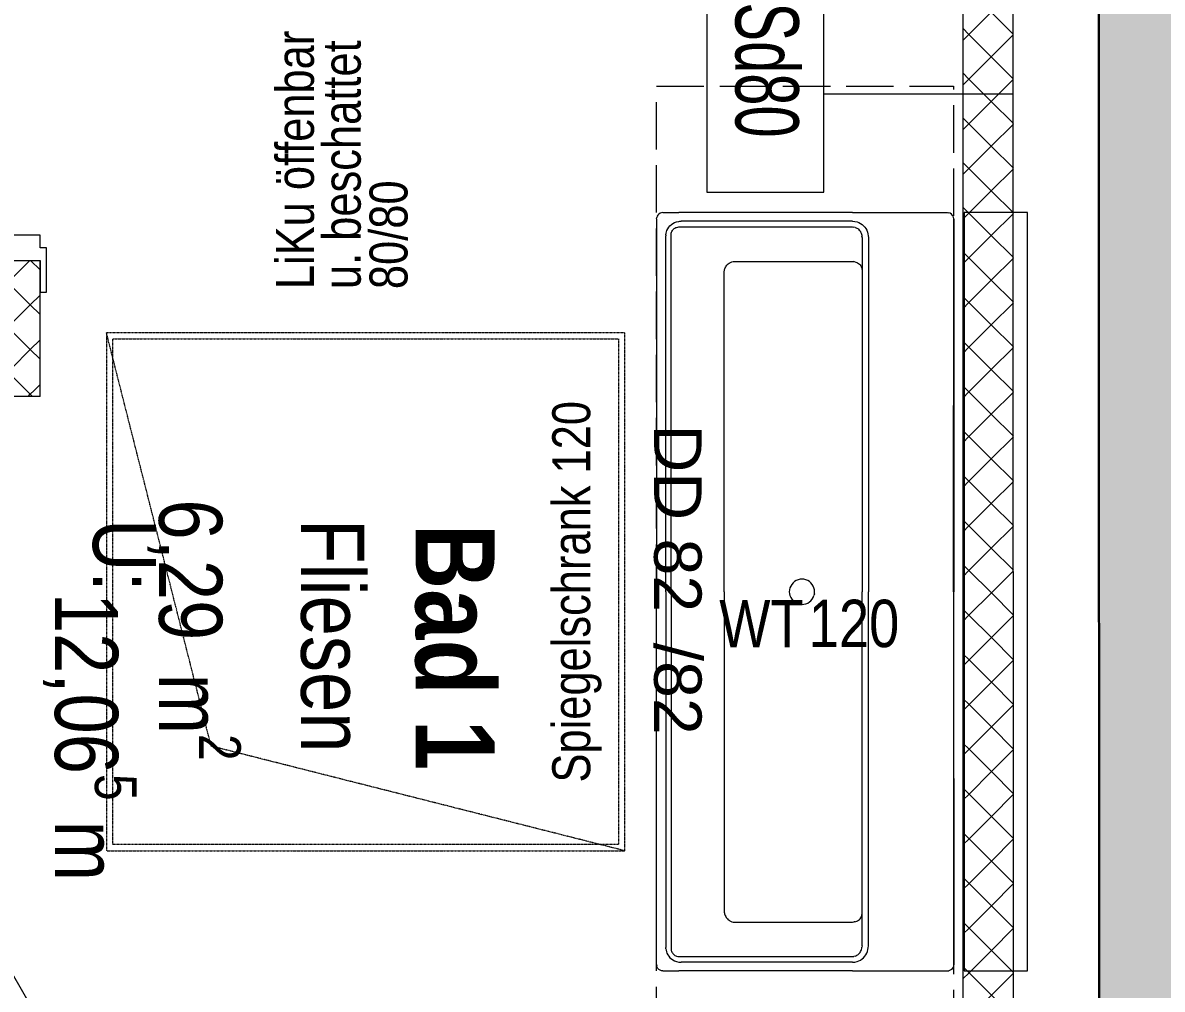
# Model space of a CAD drawing. Header units: metres. Extents: x -19025 to 34897, y -14024 to 26069.
# Drawn here: x 17489 to 19291, y 84 to 1613 of the extents above; entities that cross this region are included whole.
import ezdxf
from ezdxf.enums import TextEntityAlignment as Align

# ---------------------------------------------------------------- set-up
doc = ezdxf.new("R2010")
doc.units = ezdxf.units.M
doc.header["$MEASUREMENT"] = 0
doc.linetypes.add('Strichlinie eng', pattern=[0.1, 0.075, -0.025])
for name, color, linetype in [('120 Wand Innen tragend', 7, 'Continuous'), ('130 Wand Innen', 7, 'Continuous'), ('211 Draufsicht Untersicht 2D', 7, 'Continuous'), ('510 Moeblierung', 7, 'Continuous'), ('540 Sanitaer Text', 7, 'Continuous'), ('540 Sanitaereinrichtung', 7, 'Continuous'), ('810 Raumstempel', 7, 'Continuous'), ('870 Deckendurchbruchsymbol', 7, 'Continuous'), ('930 Beschriftung Allgemein', 7, 'Continuous'), ('936 Beschriftung Aufbauten', 7, 'Continuous'), ('Neubau_130 Wand Innen', 7, 'Continuous')]:
    doc.layers.add(name, color=color, linetype=linetype)
doc.styles.add('ERSTELLTER_STIL_1', font='ARIALN.TTF')
doc.styles.add('ERSTELLTER_STIL_2', font='ARIALNB.TTF')
doc.styles.add('ERSTELLTER_STIL_3', font='arial.ttf')
doc.styles.add('ERSTELLTER_STIL_7', font='ARIALN.TTF', dxfattribs={"width": 0.8})
pattern_1 = [(315, (0, 0), (0.03535534, 0.03535534), [0.05, 0]), (45, (0, 0), (-0.03535534, 0.03535534), [0.05, 0])]
pattern_2 = [(135.01127, (0, 0), (0.03534838, 0.0353623), [0.05, 0]), (225.01127, (0, 0), (-0.0353623, 0.03534838), [0.05, 0])]

# ---------------------------------------------------------------- blocks, each defined once
blk = doc.blocks.new('Zargentür 1-Fl 27_2')
at = {"layer": '130 Wand Innen', "color": 7, "linetype": 'Continuous', "lineweight": 13}
for p, q in [((0.42, 0.015), (0.42, 0.855)), ((-0.42, 0.01), (-0.49, 0.01)), ((-0.49, 0.01), (-0.49, 0)), ((-0.49, 0), (-0.44, 0)), ((-0.44, 0), (-0.44, -0.105)), ((-0.44, 0), (-0.44, -0.105)), ((-0.44, 0), (-0.44, -0.105)), ((-0.42, 0.015), (-0.42, -0.025)), ((0.42, 0.015), (-0.42, 0.015)), ((-0.42, -0.025), (-0.42, 0.01)), ((0.42, -0.025), (0.42, 0.015)), ((0.42, -0.025), (0.42, 0.01)), ((0.42, 0.01), (0.49, 0.01)), ((0.49, 0), (0.44, 0)), ((0.44, 0), (0.44, -0.105)), ((0.44, 0), (0.44, -0.105)), ((0.44, 0), (0.44, -0.105)), ((0.49, 0.01), (0.49, 0)), ((-0.4, -0.025), (-0.42, -0.025)), ((-0.42, -0.025), (0.42, -0.025)), ((-0.4, -0.105), (-0.4, -0.025)), ((0.4, -0.105), (0.4, -0.025)), ((0.4, -0.025), (0.42, -0.025)), ((-0.44, -0.105), (-0.49, -0.105)), ((-0.49, -0.105), (-0.49, -0.115)), ((-0.42, -0.115), (-0.42, -0.105)), ((-0.42, -0.105), (-0.4, -0.105)), ((0.42, -0.105), (0.4, -0.105)), ((0.42, -0.115), (0.42, -0.105)), ((0.44, -0.105), (0.49, -0.105)), ((0.49, -0.105), (0.49, -0.115)), ((-0.49, -0.115), (-0.42, -0.115)), ((0.49, -0.115), (0.42, -0.115))]:
    blk.add_line(p, q, dxfattribs=at)
blk.add_arc((0.42, 0.015), 0.84, 90, 180, dxfattribs=at)
blk = doc.blocks.new('T Marker 21_12')
at = {"layer": '130 Wand Innen', "color": 7, "linetype": 'Continuous', "lineweight": 13}
blk.add_line((0, -0.455), (0, 0.15), dxfattribs=at)
at = {"layer": '130 Wand Innen', "color": 7, "lineweight": 13, "style": 'ERSTELLTER_STIL_1'}
for tag, p in [('gs_width_select_pref_50_0', (-0.0029, -0.3896)), ('gs_width_select_pref_50_1', (0.13, -0.4378))]:
    blk.add_attdef(tag, text='', height=0.075, rotation=90, dxfattribs=at).set_placement(p, align=Align.BOTTOM_LEFT)
blk = doc.blocks.new('Wand_25_1', base_point=(15.66, 7.3333))
at = {"layer": '130 Wand Innen', "linetype": 'Continuous', "lineweight": 13, "true_color": 0xa7a7a7}
h = blk.add_hatch(dxfattribs=at)
h.set_pattern_fill('GIPSKARTONWAND_0001', color=253, style=0, pattern_type=2)
h.set_pattern_definition(pattern_1)
h.paths.add_polyline_path([(15.66, 6.42), (15.765, 6.42), (15.765, 7.3333), (15.66, 7.3333)])
h = blk.add_hatch(dxfattribs=at)
h.set_pattern_fill('GIPSKARTONWAND_0001', color=253, style=0, pattern_type=2)
h.set_pattern_definition(pattern_1)
h.paths.add_polyline_path([(15.66, 5.43), (15.765, 5.43), (15.765, 5.54), (15.66, 5.54)])
h = blk.add_hatch(dxfattribs=at)
h.set_pattern_fill('GIPSKARTONWAND_0001', color=253, style=0, pattern_type=2)
h.set_pattern_definition(pattern_1)
h.paths.add_polyline_path([(15.66, 5.43), (15.66, 5.325), (15.765, 5.325)])
h = blk.add_hatch(dxfattribs=at)
h.set_pattern_fill('GIPSKARTONWAND_0001', color=253, style=0, pattern_type=2)
h.set_pattern_definition(pattern_1)
h.paths.add_polyline_path([(15.765, 5.43), (15.66, 5.43), (15.765, 5.325)])
at = {"layer": '130 Wand Innen', "color": 7, "linetype": 'Continuous', "lineweight": 13}
for p, q in [((15.66, 6.42), (15.765, 6.42)), ((15.66, 5.54), (15.765, 5.54))]:
    blk.add_line(p, q, dxfattribs=at)
at = {"layer": '130 Wand Innen', "color": 7, "linetype": 'Continuous', "lineweight": 13, "flags": 128}
for points in [[(15.66, 7.3333), (15.66, 6.42)], [(15.765, 6.42), (15.765, 7.3333)], [(15.66, 5.54), (15.66, 5.43)], [(15.765, 5.325), (15.765, 5.54)], [(15.765, 5.325), (15.66, 5.325)]]:
    blk.add_lwpolyline(points, dxfattribs=at)
at = {"layer": '130 Wand Innen', "color": 7, "linetype": 'Continuous', "lineweight": 13, "xscale": -1, "rotation": 90}
blk.add_blockref('Zargentür 1-Fl 27_2', (15.66, 5.98), dxfattribs=at)
at = {"layer": '130 Wand Innen', "color": 7, "lineweight": 13}
ref = blk.add_blockref('T Marker 21_12', (15.765, 5.98), dxfattribs=dict(at, rotation=270))
ref.add_attrib('gs_width_select_pref_50', 'DL80', dxfattribs={"color": 7, "lineweight": 13, "height": 0.075, "rotation": 360, "style": 'ERSTELLTER_STIL_1'}).set_placement((15.3525, 6.006), align=Align.BOTTOM_LEFT)
ref.add_attrib('gs_width_select_pref_50_1', 'DL210', dxfattribs={"color": 7, "lineweight": 13, "height": 0.075, "rotation": 360, "style": 'ERSTELLTER_STIL_1'}).set_placement((15.3042, 5.873), align=Align.BOTTOM_LEFT)
blk = doc.blocks.new('Wand_27_1', base_point=(17.3045, 6.2016))
at = {"layer": 'Neubau_130 Wand Innen', "linetype": 'Continuous', "lineweight": 13, "true_color": 0xa7a7a7}
h = blk.add_hatch(dxfattribs=at)
h.set_pattern_fill('GIPSKARTONWAND_0001', color=253, style=0, pattern_type=2)
h.set_pattern_definition(pattern_2)
h.paths.add_polyline_path([(17.3045, 6.2016), (17.2245, 6.2016), (17.2245, 6.1366)])
h = blk.add_hatch(dxfattribs=at)
h.set_pattern_fill('GIPSKARTONWAND_0001', color=253, style=0, pattern_type=2)
h.set_pattern_definition(pattern_2)
h.paths.add_polyline_path([(17.2245, 6.1366), (17.3045, 6.1366), (17.3045, 6.2016)])
h = blk.add_hatch(dxfattribs=at)
h.set_pattern_fill('GIPSKARTONWAND_0001', color=253, style=0, pattern_type=2)
h.set_pattern_definition(pattern_2)
h.paths.add_polyline_path([(17.2245, 6.1366), (17.2249, 3.7901), (17.3049, 3.7901), (17.3045, 6.1366)])
at = {"layer": 'Neubau_130 Wand Innen', "color": 7, "linetype": 'Continuous', "lineweight": 13, "flags": 128}
for points in [[(17.3045, 6.2016), (17.2245, 6.2016)], [(17.3049, 3.8951), (17.3045, 6.2016)], [(17.2245, 6.1366), (17.2249, 3.8951)], [(17.3049, 3.7901), (17.2249, 3.7901)]]:
    blk.add_lwpolyline(points, dxfattribs=at)
blk = doc.blocks.new('Anrichte 01 27[129]_1', base_point=(16.7402, 4.2158))
at = {"layer": '510 Moeblierung', "color": 253, "linetype": 'Strichlinie eng', "lineweight": 9, "true_color": 0x9f9f9f, "flags": 128}
blk.add_lwpolyline([(16.7402, 4.2158), (16.7402, 5.8158), (17.2101, 5.8158), (17.2101, 4.2158)], close=True, dxfattribs=at)
blk = doc.blocks.new('Bad 1_022_40_1', base_point=(16.6883, 4.4516))
at = {"layer": '810 Raumstempel', "color": 7, "lineweight": 13, "char_height": 0.1, "attachment_point": 1, "rotation": 270, "style": 'ERSTELLTER_STIL_1'}
for s, insert in [('\\A1;{\\pql;\\pt0,0.05;\\fArial Narrow|b0|i0|c0|p0;\\W1.000000;6,29\\fArial Narrow|b0|i0|c0|p0;\\W1.000000;\\A1{\\H.66x;\\S^  ;}\\fArial Narrow|b0|i0|c0|p0;\\W1.000000; m\\fArial Narrow|b0|i0|c0|p0;\\W1.000000;\\A1{\\H.66x;\\S2^  ;}}', (16.0824, 5.162)), ('\\A1;{\\pql;\\pt0,0.05;\\fArial Narrow|b0|i0|c0|p0;\\W1.000000;12,06\\fArial Narrow|b0|i0|c0|p0;\\W1.000000;\\A1{\\H.66x;\\S5^  ;}\\fArial Narrow|b0|i0|c0|p0;\\W1.000000; m\\fArial Narrow|b0|i0|c0|p0;\\W1.000000;\\A1{\\H.66x;\\S^  ;}}', (15.9177, 5.0141))]:
    blk.add_mtext(s, dxfattribs=dict(at, insert=insert))
at = {"layer": '810 Raumstempel', "color": 7, "lineweight": 13}
for tag, height, style, p in [('DUMMY_892', 0.1, 'ERSTELLTER_STIL_1', (16.1133, 5.162)), ('DUMMY_891', 0.1, 'ERSTELLTER_STIL_1', (16.278, 5.162)), ('perimeterCode', 0.1, 'ERSTELLTER_STIL_1', (15.9486, 5.1307)), ('stFloorCovering', 0.1, 'ERSTELLTER_STIL_1', (16.278, 5.1307)), ('ROOM_NAME', 0.125, 'ERSTELLTER_STIL_2', (16.4839, 5.1233)), ('DUMMY_890', 0.125, 'ERSTELLTER_STIL_2', (16.4839, 4.7679))]:
    blk.add_attdef(tag, text='', height=height, rotation=270, dxfattribs=dict(at, style=style)).set_placement(p, align=Align.TOP_LEFT)
blk = doc.blocks.new('Wand_159_1', base_point=(17.54, 7.41))
at = {"layer": '120 Wand Innen tragend', "linetype": 'Continuous', "lineweight": 0, "true_color": 0x000000}
h = blk.add_hatch(dxfattribs=at)
h.set_pattern_fill('BETON__BEWEHRT_SN46_0001', color=18, style=0, pattern_type=2)
h.set_pattern_definition([(45, (0, 0), (-0.04596194, 0.04596194), [0.0195, -0.013]), (45, (-0.02298, 0.02298), (-0.04596194, 0.04596194), [0.065, 0])])
h.paths.add_polyline_path([(17.64, 7.41), (17.44, 7.41), (17.4401, 2.5241), (17.6401, 2.5241)])
at = {"layer": '120 Wand Innen tragend', "color": 7, "linetype": 'Continuous', "lineweight": 30, "flags": 128}
blk.add_lwpolyline([(17.44, 7.41), (17.4401, 2.5241)], dxfattribs=at)
blk = doc.blocks.new('Dusche variabel Glorit 2021_5')
at = {"layer": '540 Sanitaereinrichtung', "color": 7, "linetype": 'Continuous', "lineweight": 25}
for p, q in [((0, 0), (0.9, 0)), ((0, -1.4), (0, 0)), ((0.9, -0.594), (0.9, 0)), ((0.9, -1.4), (0.9, -1.2)), ((0, -1.4), (0.9, -1.4))]:
    blk.add_line(p, q, dxfattribs=at)
at = {"layer": '540 Sanitaereinrichtung', "color": 7, "linetype": 'Continuous', "lineweight": 13}
for p, q in [((0.1, -0.04), (0.8, -0.04)), ((0.1, -0.1), (0.1, -0.04)), ((0.8, -0.04), (0.8, -0.1)), ((0.8, -0.1), (0.1, -0.1)), ((0.9, -0.594), (1.203, -1.1188))]:
    blk.add_line(p, q, dxfattribs=at)
at = {"layer": '540 Sanitaereinrichtung', "color": 7, "linetype": 'Strichlinie eng', "lineweight": 13}
for p, q in [((0.255, -0.14), (0.645, -0.14)), ((0.255, -0.33), (0.255, -0.14)), ((0.645, -0.14), (0.645, -0.33)), ((0.645, -0.33), (0.255, -0.33))]:
    blk.add_line(p, q, dxfattribs=at)
at = {"layer": '540 Sanitaereinrichtung', "color": 7, "linetype": 'Continuous', "lineweight": 13}
blk.add_arc((0.9, -0.594), 0.606, 270, 300, dxfattribs=at)
blk = doc.blocks.new('Villeroy_Boch-Memento_Washbasin-3D_3')
at = {"layer": '540 Sanitaereinrichtung', "color": 7, "linetype": 'Continuous', "lineweight": 13}
for p, q in [((-0.0004, 1.1889), (-0.0002, 1.1912)), ((-0.0002, 1.1912), (0.0006, 1.1933)), ((0.0006, 1.1933), (0.0018, 1.1952)), ((0.0018, 1.1952), (0.0033, 1.1968)), ((0.0033, 1.1968), (0.0052, 1.1979)), ((0.0052, 1.1979), (0.0074, 1.1987)), ((0.0096, 1.1989), (0.0074, 1.1987)), ((0.1596, 1.1989), (0.0096, 1.1989)), ((0.1596, 1.1989), (0.4346, 1.1989)), ((0.4596, 1.1989), (0.4346, 1.1989)), ((0.4596, 1.1989), (0.4618, 1.1987)), ((0.4618, 1.1987), (0.4639, 1.1979)), ((0.4639, 1.1979), (0.4658, 1.1968)), ((0.4658, 1.1968), (0.4674, 1.1952)), ((0.4674, 1.1952), (0.4686, 1.1933)), ((0.4686, 1.1933), (0.4693, 1.1912)), ((0.4696, 1.1889), (0.4693, 1.1912)), ((-0.0004, 1.1889), (-0.0004, 0.5989)), ((-0.0003, 0.5989), (-0.0004, 1.1889)), ((0.1386, 1.1735), (0.1372, 1.1709)), ((0.1403, 1.1759), (0.1386, 1.1735)), ((0.1423, 1.1781), (0.1403, 1.1759)), ((0.1445, 1.1801), (0.1423, 1.1781)), ((0.147, 1.1818), (0.1445, 1.1801)), ((0.1497, 1.1832), (0.147, 1.1818)), ((0.1503, 1.1727), (0.149, 1.1714)), ((0.1525, 1.1843), (0.1497, 1.1832)), ((0.1514, 1.1736), (0.1503, 1.1727)), ((0.1526, 1.1743), (0.1514, 1.1736)), ((0.156, 1.1851), (0.1525, 1.1843)), ((0.1539, 1.175), (0.1526, 1.1743)), ((0.1552, 1.1755), (0.1539, 1.175)), ((0.1552, 1.1755), (0.1573, 1.1761)), ((0.1595, 1.1853), (0.156, 1.1851)), ((0.1596, 1.1763), (0.1573, 1.1761)), ((0.1596, 1.1853), (0.1595, 1.1853)), ((0.1596, 1.1853), (0.4306, 1.1853)), ((0.4306, 1.1763), (0.1596, 1.1763)), ((0.4326, 1.1853), (0.4306, 1.1853)), ((0.4333, 1.1764), (0.4306, 1.1763)), ((0.4346, 1.185), (0.4326, 1.1853)), ((0.4343, 1.1764), (0.4333, 1.1764)), ((0.4361, 1.1761), (0.4343, 1.1764)), ((0.4379, 1.1843), (0.4346, 1.185)), ((0.4378, 1.1757), (0.4361, 1.1761)), ((0.4392, 1.1751), (0.4378, 1.1757)), ((0.4411, 1.1831), (0.4379, 1.1843)), ((0.4405, 1.1744), (0.4392, 1.1751)), ((0.4417, 1.1736), (0.4405, 1.1744)), ((0.4438, 1.1817), (0.4411, 1.1831)), ((0.4428, 1.1727), (0.4417, 1.1736)), ((0.4438, 1.1716), (0.4428, 1.1727)), ((0.4462, 1.1801), (0.4438, 1.1817)), ((0.4446, 1.1705), (0.4438, 1.1716)), ((0.4484, 1.1781), (0.4462, 1.1801)), ((0.4502, 1.1759), (0.4484, 1.1781)), ((0.4518, 1.1734), (0.4502, 1.1759)), ((0.4531, 1.1708), (0.4518, 1.1734)), ((0.4696, 1.1889), (0.4696, 1.1639)), ((0.1347, 1.1623), (0.1346, 1.1593)), ((0.1346, 1.1593), (0.1346, 0.5989)), ((0.1352, 1.1653), (0.1347, 1.1623)), ((0.1361, 1.1682), (0.1352, 1.1653)), ((0.1372, 1.1709), (0.1361, 1.1682)), ((0.1446, 1.1593), (0.1447, 1.1612)), ((0.1446, 1.1593), (0.1446, 0.5989)), ((0.145, 1.1631), (0.1447, 1.1612)), ((0.1454, 1.1649), (0.145, 1.1631)), ((0.1461, 1.1667), (0.1454, 1.1649)), ((0.1469, 1.1684), (0.1461, 1.1667)), ((0.1478, 1.1699), (0.1469, 1.1684)), ((0.149, 1.1714), (0.1478, 1.1699)), ((0.4454, 1.1692), (0.4446, 1.1705)), ((0.4459, 1.1679), (0.4454, 1.1692)), ((0.4463, 1.1665), (0.4459, 1.1679)), ((0.4466, 1.165), (0.4463, 1.1665)), ((0.4467, 1.1633), (0.4466, 1.165)), ((0.4466, 1.1619), (0.4467, 1.1633)), ((0.4466, 0.5989), (0.4466, 1.1619)), ((0.4539, 1.1686), (0.4531, 1.1708)), ((0.4544, 1.1663), (0.4539, 1.1686)), ((0.4547, 1.1639), (0.4544, 1.1663)), ((0.4547, 1.1639), (0.4548, 1.1619)), ((0.4548, 0.5989), (0.4548, 1.1619)), ((0.4696, 1.1639), (0.4696, 0.5989)), ((0.1488, 1.1175), (0.1476, 1.1163)), ((0.1501, 1.1186), (0.1488, 1.1175)), ((0.1515, 1.1195), (0.1501, 1.1186)), ((0.1529, 1.1202), (0.1515, 1.1195)), ((0.1544, 1.1208), (0.1529, 1.1202)), ((0.156, 1.1212), (0.1544, 1.1208)), ((0.156, 1.1212), (0.1578, 1.1215)), ((0.1596, 1.1216), (0.1578, 1.1215)), ((0.3486, 1.1216), (0.1596, 1.1216)), ((0.3505, 1.1211), (0.3486, 1.1216)), ((0.3524, 1.1203), (0.3505, 1.1211)), ((0.3537, 1.1196), (0.3524, 1.1203)), ((0.3549, 1.1188), (0.3537, 1.1196)), ((0.3561, 1.1179), (0.3549, 1.1188)), ((0.3572, 1.1168), (0.3561, 1.1179)), ((0.1447, 1.1098), (0.1446, 1.1086)), ((0.1449, 1.1111), (0.1447, 1.1098)), ((0.1452, 1.1123), (0.1449, 1.1111)), ((0.1458, 1.1135), (0.1452, 1.1123)), ((0.1466, 1.115), (0.1458, 1.1135)), ((0.1476, 1.1163), (0.1466, 1.115)), ((0.3583, 1.1156), (0.3572, 1.1168)), ((0.3593, 1.1143), (0.3583, 1.1156)), ((0.3602, 1.1129), (0.3593, 1.1143)), ((0.3609, 1.1115), (0.3602, 1.1129)), ((0.3615, 1.1102), (0.3609, 1.1115)), ((0.362, 1.1088), (0.3615, 1.1102)), ((0.3623, 1.1074), (0.362, 1.1088)), ((0.3625, 1.1061), (0.3623, 1.1074)), ((0.3626, 1.1059), (0.3625, 1.1061)), ((0.3626, 0.5989), (0.3626, 1.1059)), ((0.2254, 0.6131), (0.2234, 0.6107)), ((0.2278, 0.6151), (0.2254, 0.6131)), ((0.2305, 0.6168), (0.2278, 0.6151)), ((0.2334, 0.618), (0.2305, 0.6168)), ((0.2365, 0.6187), (0.2334, 0.618)), ((0.2396, 0.6189), (0.2365, 0.6187)), ((0.2396, 0.6189), (0.2427, 0.6187)), ((0.2458, 0.618), (0.2427, 0.6187)), ((0.2487, 0.6168), (0.2458, 0.618)), ((0.2513, 0.6151), (0.2487, 0.6168)), ((0.2537, 0.6131), (0.2513, 0.6151)), ((0.2558, 0.6107), (0.2537, 0.6131)), ((-0.0004, 0.0089), (-0.0004, 0.5989)), ((-0.0003, 0.5989), (-0.0004, 0.0089)), ((0.1346, 0.0385), (0.1346, 0.5989)), ((0.1446, 0.0385), (0.1446, 0.5989)), ((0.2198, 0.6021), (0.2196, 0.5989)), ((0.2196, 0.5989), (0.2198, 0.5958)), ((0.2198, 0.6021), (0.2206, 0.6051)), ((0.2198, 0.5958), (0.2206, 0.5928)), ((0.2218, 0.608), (0.2206, 0.6051)), ((0.2234, 0.6107), (0.2218, 0.608)), ((0.2574, 0.608), (0.2558, 0.6107)), ((0.2586, 0.6051), (0.2574, 0.608)), ((0.2593, 0.6021), (0.2586, 0.6051)), ((0.2586, 0.5928), (0.2593, 0.5958)), ((0.2596, 0.5989), (0.2593, 0.6021)), ((0.2593, 0.5958), (0.2596, 0.5989)), ((0.3626, 0.5989), (0.3626, 0.0919)), ((0.4466, 0.5989), (0.4466, 0.0359)), ((0.4548, 0.5989), (0.4548, 0.0359)), ((0.4696, 0.0339), (0.4696, 0.5989)), ((0.2206, 0.5928), (0.2218, 0.5899)), ((0.2218, 0.5899), (0.2234, 0.5872)), ((0.2234, 0.5872), (0.2254, 0.5848)), ((0.2254, 0.5848), (0.2278, 0.5828)), ((0.2278, 0.5828), (0.2305, 0.5811)), ((0.2305, 0.5811), (0.2334, 0.5799)), ((0.2334, 0.5799), (0.2365, 0.5792)), ((0.2365, 0.5792), (0.2396, 0.5789)), ((0.2396, 0.5789), (0.2427, 0.5792)), ((0.2427, 0.5792), (0.2458, 0.5799)), ((0.2458, 0.5799), (0.2487, 0.5811)), ((0.2487, 0.5811), (0.2513, 0.5828)), ((0.2513, 0.5828), (0.2537, 0.5848)), ((0.2537, 0.5848), (0.2558, 0.5872)), ((0.2558, 0.5872), (0.2574, 0.5899)), ((0.2574, 0.5899), (0.2586, 0.5928)), ((0.3623, 0.0904), (0.362, 0.0891)), ((0.3625, 0.0918), (0.3623, 0.0904)), ((0.3626, 0.0919), (0.3625, 0.0918)), ((0.1447, 0.088), (0.1446, 0.0893)), ((0.1449, 0.0868), (0.1447, 0.088)), ((0.1452, 0.0855), (0.1449, 0.0868)), ((0.1458, 0.0843), (0.1452, 0.0855)), ((0.1466, 0.0829), (0.1458, 0.0843)), ((0.1476, 0.0816), (0.1466, 0.0829)), ((0.1488, 0.0803), (0.1476, 0.0816)), ((0.1501, 0.0792), (0.1488, 0.0803)), ((0.1515, 0.0784), (0.1501, 0.0792)), ((0.1529, 0.0776), (0.1515, 0.0784)), ((0.1544, 0.0771), (0.1529, 0.0776)), ((0.156, 0.0766), (0.1544, 0.0771)), ((0.156, 0.0766), (0.1578, 0.0764)), ((0.1596, 0.0763), (0.1578, 0.0764)), ((0.3486, 0.0763), (0.1596, 0.0763)), ((0.3505, 0.0768), (0.3486, 0.0763)), ((0.3524, 0.0776), (0.3505, 0.0768)), ((0.3537, 0.0783), (0.3524, 0.0776)), ((0.3549, 0.0791), (0.3537, 0.0783)), ((0.3561, 0.08), (0.3549, 0.0791)), ((0.3572, 0.081), (0.3561, 0.08)), ((0.3583, 0.0822), (0.3572, 0.081)), ((0.3593, 0.0835), (0.3583, 0.0822)), ((0.3602, 0.0849), (0.3593, 0.0835)), ((0.3609, 0.0864), (0.3602, 0.0849)), ((0.3615, 0.0877), (0.3609, 0.0864)), ((0.362, 0.0891), (0.3615, 0.0877)), ((0.1347, 0.0355), (0.1346, 0.0385)), ((0.1446, 0.0385), (0.1447, 0.0367)), ((0.145, 0.0348), (0.1447, 0.0367)), ((0.1352, 0.0326), (0.1347, 0.0355)), ((0.1361, 0.0297), (0.1352, 0.0326)), ((0.1372, 0.0269), (0.1361, 0.0297)), ((0.1386, 0.0243), (0.1372, 0.0269)), ((0.1403, 0.0219), (0.1386, 0.0243)), ((0.1423, 0.0198), (0.1403, 0.0219)), ((0.1445, 0.0178), (0.1423, 0.0198)), ((0.1454, 0.0329), (0.145, 0.0348)), ((0.1461, 0.0312), (0.1454, 0.0329)), ((0.1469, 0.0295), (0.1461, 0.0312)), ((0.1478, 0.0279), (0.1469, 0.0295)), ((0.149, 0.0265), (0.1478, 0.0279)), ((0.1503, 0.0252), (0.149, 0.0265)), ((0.1514, 0.0243), (0.1503, 0.0252)), ((0.1526, 0.0235), (0.1514, 0.0243)), ((0.1539, 0.0229), (0.1526, 0.0235)), ((0.1552, 0.0223), (0.1539, 0.0229)), ((0.1552, 0.0223), (0.1573, 0.0218)), ((0.1596, 0.0216), (0.1573, 0.0218)), ((0.4306, 0.0216), (0.1596, 0.0216)), ((0.4333, 0.0215), (0.4306, 0.0216)), ((0.4343, 0.0215), (0.4333, 0.0215)), ((0.4361, 0.0218), (0.4343, 0.0215)), ((0.4378, 0.0222), (0.4361, 0.0218)), ((0.4392, 0.0227), (0.4378, 0.0222)), ((0.4405, 0.0234), (0.4392, 0.0227)), ((0.4417, 0.0242), (0.4405, 0.0234)), ((0.4428, 0.0252), (0.4417, 0.0242)), ((0.4438, 0.0262), (0.4428, 0.0252)), ((0.4446, 0.0274), (0.4438, 0.0262)), ((0.4454, 0.0286), (0.4446, 0.0274)), ((0.4459, 0.03), (0.4454, 0.0286)), ((0.4463, 0.0314), (0.4459, 0.03)), ((0.4484, 0.0198), (0.4462, 0.0178)), ((0.4466, 0.0329), (0.4463, 0.0314)), ((0.4466, 0.0359), (0.4467, 0.0346)), ((0.4467, 0.0346), (0.4466, 0.0329)), ((0.4502, 0.022), (0.4484, 0.0198)), ((0.4518, 0.0244), (0.4502, 0.022)), ((0.4531, 0.0271), (0.4518, 0.0244)), ((0.4539, 0.0293), (0.4531, 0.0271)), ((0.4544, 0.0316), (0.4539, 0.0293)), ((0.4547, 0.0339), (0.4544, 0.0316)), ((0.4547, 0.0339), (0.4548, 0.0359)), ((0.4696, 0.0089), (0.4696, 0.0339)), ((-0.0004, 0.0089), (-0.0002, 0.0067)), ((-0.0002, 0.0067), (0.0006, 0.0046)), ((0.0006, 0.0046), (0.0018, 0.0027)), ((0.0018, 0.0027), (0.0033, 0.0011)), ((0.0033, 0.0011), (0.0052, -0.0001)), ((0.147, 0.0161), (0.1445, 0.0178)), ((0.1497, 0.0147), (0.147, 0.0161)), ((0.1525, 0.0136), (0.1497, 0.0147)), ((0.156, 0.0128), (0.1525, 0.0136)), ((0.1595, 0.0125), (0.156, 0.0128)), ((0.1596, 0.0125), (0.1595, 0.0125)), ((0.1596, 0.0125), (0.4306, 0.0125)), ((0.4326, 0.0126), (0.4306, 0.0125)), ((0.4346, 0.0128), (0.4326, 0.0126)), ((0.4379, 0.0136), (0.4346, 0.0128)), ((0.4411, 0.0147), (0.4379, 0.0136)), ((0.4438, 0.0161), (0.4411, 0.0147)), ((0.4462, 0.0178), (0.4438, 0.0161)), ((0.4639, -0.0001), (0.4658, 0.0011)), ((0.4658, 0.0011), (0.4674, 0.0027)), ((0.4674, 0.0027), (0.4686, 0.0046)), ((0.4686, 0.0046), (0.4693, 0.0067)), ((0.4696, 0.0089), (0.4693, 0.0067)), ((0.0052, -0.0001), (0.0074, -0.0008)), ((0.0096, -0.0011), (0.0074, -0.0008)), ((0.1596, -0.0011), (0.0096, -0.0011)), ((0.1596, -0.0011), (0.4346, -0.0011)), ((0.4596, -0.0011), (0.4346, -0.0011)), ((0.4596, -0.0011), (0.4618, -0.0008)), ((0.4618, -0.0008), (0.4639, -0.0001))]:
    blk.add_line(p, q, dxfattribs=at)
blk = doc.blocks.new('Etikett_61_1', base_point=(17.3045, 5.8033))
at = {"layer": '936 Beschriftung Aufbauten', "color": 7, "linetype": 'Continuous', "lineweight": 13}
blk.add_line((17.3045, 5.8033), (17.0045, 5.8033), dxfattribs=at)
at = {"layer": '936 Beschriftung Aufbauten', "color": 7, "linetype": 'Continuous', "lineweight": 13, "flags": 128}
blk.add_lwpolyline([(17.0045, 5.9585), (16.8198, 5.9585), (16.8198, 5.648), (17.0045, 5.648)], close=True, dxfattribs=at)
at = {"layer": '936 Beschriftung Aufbauten', "color": 7, "lineweight": 13, "insert": (16.965, 5.9485), "char_height": 0.1, "attachment_point": 1, "rotation": 270, "style": 'ERSTELLTER_STIL_7'}
blk.add_mtext('\\A1;{\\pqj;\\pt0,1;\\fArial Narrow|b0|i0|c0|p0;\\W0.800000;Sd80 \\fArial Narrow|b0|i0|c0|p0;\\W0.800000;\\A1{\\H.66x;\\S^  ;}\\fArial Narrow|b0|i0|c0|p0;\\W0.800000;\\fArial Narrow|b0|i0|c0|p0;\\W0.800000;\\A1{\\H.66x;\\S^  ;}\\fArial Narrow|b0|i0|c0|p0;\\W0.800000;\\fArial Narrow|b0|i0|c0|p0;\\W0.800000;\\fArial Narrow|b0|i0|c0|p0;\\W0.800000;\\fArial Narrow|b0|i0|c0|p0;\\W0.800000;\\fArial Narrow|b0|i0|c0|p0;\\W0.800000;\\fArial Narrow|b0|i0|c0|p0;\\W0.800000;\\fArial Narrow|b0|i0|c0|p0;\\W0.800000;\\fArial Narrow|b0|i0|c0|p0;\\W0.800000;\\fArial Narrow|b0|i0|c0|p0;\\W0.800000;\\fArial Narrow|b0|i0|c0|p0;\\W0.800000;\\fArial Narrow|b0|i0|c0|p0;\\W0.800000;\\fArial Narrow|b0|i0|c0|p0;\\W0.800000;\\fArial Narrow|b0|i0|c0|p0;\\W0.800000;\\fArial Narrow|b0|i0|c0|p0;\\W0.800000;\\fArial Narrow|b0|i0|c0|p0;\\W0.800000;\\fArial Narrow|b0|i0|c0|p0;\\W0.800000;\\fArial Narrow|b0|i0|c0|p0;\\W0.800000;\\fArial Narrow|b0|i0|c0|p0;\\W0.800000;\\fArial Narrow|b0|i0|c0|p0;\\W0.800000;\\fArial Narrow|b0|i0|c0|p0;\\W0.800000;\\fArial Narrow|b0|i0|c0|p0;\\W0.800000;\\fArial Narrow|b0|i0|c0|p0;\\W0.800000;\\fArial Narrow|b0|i0|c0|p0;\\W0.800000;\\fArial Narrow|b0|i0|c0|p0;\\W0.800000;\\fArial Narrow|b0|i0|c0|p0;\\W0.800000;\\fArial Narrow|b0|i0|c0|p0;\\W0.800000;\\fArial Narrow|b0|i0|c0|p0;\\W0.800000;\\fArial Narrow|b0|i0|c0|p0;\\W0.800000;\\fArial Narrow|b0|i0|c0|p0;\\W0.800000;\\fArial Narrow|b0|i0|c0|p0;\\W0.800000;\\fArial Narrow|b0|i0|c0|p0;\\W0.800000;\\fArial Narrow|b0|i0|c0|p0;\\W0.800000;\\fArial Narrow|b0|i0|c0|p0;\\W0.800000;\\fArial Narrow|b0|i0|c0|p0;\\W0.800000;\\fArial Narrow|b0|i0|c0|p0;\\W0.800000;\\fArial Narrow|b0|i0|c0|p0;\\W0.800000;\\fArial Narrow|b0|i0|c0|p0;\\W0.800000;\\fArial Narrow|b0|i0|c0|p0;\\W0.800000;\\fArial Narrow|b0|i0|c0|p0;\\W0.800000;\\fArial Narrow|b0|i0|c0|p0;\\W0.800000;\\fArial Narrow|b0|i0|c0|p0;\\W0.800000;\\fArial Narrow|b0|i0|c0|p0;\\W0.800000;\\fArial Narrow|b0|i0|c0|p0;\\W0.800000;\\fArial Narrow|b0|i0|c0|p0;\\W0.800000;}', dxfattribs=at)
blk = doc.blocks.new('Etikett_76_1', base_point=(16.9752, 4.9646))
at = {"layer": '540 Sanitaer Text', "color": 7, "lineweight": 13, "insert": (16.9808, 5.0032), "char_height": 0.075, "attachment_point": 1, "style": 'ERSTELLTER_STIL_1'}
blk.add_mtext('\\A1;{\\pql;\\pt0,1;\\fArial Narrow|b0|i0|c0|p0;\\W1.000000;120\\fArial Narrow|b0|i0|c0|p0;\\W1.000000;\\A1{\\H.66x;\\S^  ;}\\fArial Narrow|b0|i0|c0|p0;\\W1.000000;\\fArial Narrow|b0|i0|c0|p0;\\W1.000000;\\A1{\\H.66x;\\S^  ;}\\fArial Narrow|b0|i0|c0|p0;\\W1.000000;\\fArial Narrow|b0|i0|c0|p0;\\W1.000000;\\fArial Narrow|b0|i0|c0|p0;\\W1.000000;\\fArial Narrow|b0|i0|c0|p0;\\W1.000000;\\fArial Narrow|b0|i0|c0|p0;\\W1.000000;\\fArial Narrow|b0|i0|c0|p0;\\W1.000000;\\fArial Narrow|b0|i0|c0|p0;\\W1.000000;\\A1{\\H.66x;\\S^  ;}\\fArial Narrow|b0|i0|c0|p0;\\W1.000000;\\fArial Narrow|b0|i0|c0|p0;\\W1.000000;\\A1{\\H.66x;\\S^  ;}\\fArial Narrow|b0|i0|c0|p0;\\W1.000000;\\fArial Narrow|b0|i0|c0|p0;\\W1.000000;\\fArial Narrow|b0|i0|c0|p0;\\W1.000000;\\fArial Narrow|b0|i0|c0|p0;\\W1.000000;\\fArial Narrow|b0|i0|c0|p0;\\W1.000000;\\fArial Narrow|b0|i0|c0|p0;\\W1.000000;\\fArial Narrow|b0|i0|c0|p0;\\W1.000000;\\A1{\\H.66x;\\S^  ;}\\fArial Narrow|b0|i0|c0|p0;\\W1.000000;\\fArial Narrow|b0|i0|c0|p0;\\W1.000000;\\A1{\\H.66x;\\S^  ;}\\fArial Narrow|b0|i0|c0|p0;\\W1.000000;\\fArial Narrow|b0|i0|c0|p0;\\W1.000000;\\fArial Narrow|b0|i0|c0|p0;\\W1.000000;\\fArial Narrow|b0|i0|c0|p0;\\W1.000000;\\fArial Narrow|b0|i0|c0|p0;\\W1.000000;\\fArial Narrow|b0|i0|c0|p0;\\W1.000000;\\fArial Narrow|b0|i0|c0|p0;\\W1.000000;\\A1{\\H.66x;\\S^  ;}\\fArial Narrow|b0|i0|c0|p0;\\W1.000000;\\fArial Narrow|b0|i0|c0|p0;\\W1.000000;\\A1{\\H.66x;\\S^  ;}\\fArial Narrow|b0|i0|c0|p0;\\W1.000000;\\fArial Narrow|b0|i0|c0|p0;\\W1.000000;\\fArial Narrow|b0|i0|c0|p0;\\W1.000000;\\fArial Narrow|b0|i0|c0|p0;\\W1.000000;\\fArial Narrow|b0|i0|c0|p0;\\W1.000000;\\fArial Narrow|b0|i0|c0|p0;\\W1.000000;\\fArial Narrow|b0|i0|c0|p0;\\W1.000000;\\A1{\\H.66x;\\S^  ;}\\fArial Narrow|b0|i0|c0|p0;\\W1.000000;\\fArial Narrow|b0|i0|c0|p0;\\W1.000000;\\A1{\\H.66x;\\S^  ;}\\fArial Narrow|b0|i0|c0|p0;\\W1.000000;\\fArial Narrow|b0|i0|c0|p0;\\W1.000000;\\fArial Narrow|b0|i0|c0|p0;\\W1.000000;\\fArial Narrow|b0|i0|c0|p0;\\W1.000000;\\fArial Narrow|b0|i0|c0|p0;\\W1.000000;\\fArial Narrow|b0|i0|c0|p0;\\W1.000000;\\fArial Narrow|b0|i0|c0|p0;\\W1.000000;\\A1{\\H.66x;\\S^  ;}\\fArial Narrow|b0|i0|c0|p0;\\W1.000000;}', dxfattribs=at)
at = {"layer": '540 Sanitaer Text', "color": 7, "lineweight": 13, "style": 'ERSTELLTER_STIL_1'}
blk.add_attdef('sDescriptionDimension', text='', height=0.075, dxfattribs=at).set_placement((16.8393, 5.0029), align=Align.TOP_LEFT)

msp = doc.modelspace()

# ---------------------------------------------------------------- linework, layer by layer
at = {"layer": '211 Draufsicht Untersicht 2D', "color": 7, "linetype": 'Strichlinie eng', "lineweight": 13}
msp.add_lwpolyline([(18431.342, 1112.779), (18431.342, 312.779), (17631.342, 312.779), (17631.342, 1112.779)], close=True, dxfattribs=at)
at = {"layer": '870 Deckendurchbruchsymbol', "color": 12, "linetype": 'Strichlinie eng', "lineweight": 13, "true_color": 0xd40000}
for p, q in [((17787.007, 468.444), (17621.342, 1122.779)), ((18441.342, 302.779), (17787.007, 468.444))]:
    msp.add_line(p, q, dxfattribs=at)
at = {"layer": '870 Deckendurchbruchsymbol', "color": 12, "linetype": 'Strichlinie eng', "lineweight": 13, "true_color": 0xd40000, "flags": 128}
msp.add_lwpolyline([(17621.342, 302.779), (18441.342, 302.779), (18441.342, 1122.779), (17621.342, 1122.779)], close=True, dxfattribs=at)
at = {"layer": '930 Beschriftung Allgemein', "color": 7, "linetype": 'Continuous', "lineweight": 13, "flags": 128}
msp.add_lwpolyline([(19078.006, 112.76), (19078.006, 1312.76), (18978.006, 1312.76), (18978.006, 112.76)], close=True, dxfattribs=at)

# ---------------------------------------------------------------- block references
at = {"layer": '120 Wand Innen tragend', "color": 7, "lineweight": 30, "xscale": 1000, "yscale": 1000, "zscale": 1000}
msp.add_blockref('Wand_159_1', (19291.342, 3106.979), dxfattribs=at)
at = {"layer": '130 Wand Innen', "color": 7, "lineweight": 30, "xscale": 1000, "yscale": 1000, "zscale": 1000}
msp.add_blockref('Wand_25_1', (17411.342, 3030.255), dxfattribs=at)
at = {"layer": '510 Moeblierung', "color": 253, "linetype": 'Strichlinie eng', "lineweight": 9, "true_color": 0x9f9f9f, "xscale": 1000, "yscale": 1000, "zscale": 1000}
msp.add_blockref('Anrichte 01 27[129]_1', (18491.484, -87.236), dxfattribs=at)
at = {"layer": '540 Sanitaer Text', "color": 7, "linetype": 'Continuous', "lineweight": 13, "xscale": 1000, "yscale": 1000, "zscale": 1000}
msp.add_blockref('Etikett_76_1', (18726.54, 661.523), dxfattribs=at).add_auto_attribs({'sDescriptionDimension': 'WT'})
at = {"layer": '540 Sanitaereinrichtung', "color": 7, "linetype": 'Continuous', "lineweight": 13, "xscale": 1000, "yscale": 1000, "zscale": 1000}
for name, p, rotation in [('Villeroy_Boch-Memento_Washbasin-3D_3', (18961.122, 1311.694), 180.0000199567415), ('Dusche variabel Glorit 2021_5', (16396.342, 1006.981), 0.0009211674894884)]:
    msp.add_blockref(name, p, dxfattribs=dict(at, rotation=rotation))
at = {"layer": '810 Raumstempel', "color": 7, "linetype": 'Continuous', "lineweight": 13, "xscale": 1000, "yscale": 1000, "zscale": 1000}
msp.add_blockref('Bad 1_022_40_1', (18439.654, 148.508), dxfattribs=at).add_auto_attribs({'ROOM_NAME': 'Bad 1', 'stFloorCovering': 'Fliesen', 'perimeterCode': 'U: '})
at = {"layer": '936 Beschriftung Aufbauten', "color": 12, "linetype": 'Continuous', "lineweight": 13, "true_color": 0xcc0000, "xscale": 1000, "yscale": 1000, "zscale": 1000}
msp.add_blockref('Etikett_61_1', (19055.871, 1500.199), dxfattribs=at)
at = {"layer": 'Neubau_130 Wand Innen', "color": 7, "lineweight": 30, "xscale": 1000, "yscale": 1000, "zscale": 1000}
msp.add_blockref('Wand_27_1', (19055.793, 1898.543), dxfattribs=at)

# ---------------------------------------------------------------- texts
at = {"layer": '540 Sanitaer Text', "color": 7, "linetype": 'Continuous', "lineweight": 13, "insert": (18326.559, 712.764), "char_height": 60, "attachment_point": 2, "rotation": 90, "style": 'ERSTELLTER_STIL_1'}
msp.add_mtext('\\A1;{\\pqc;\\fArial Narrow|b0|i0|c0|p0;\\W1.000000;Spiegelschrank 1\\fArial Narrow|b0|i0|c0|p0;\\W1.000000;20}', dxfattribs=at)
at = {"layer": '870 Deckendurchbruchsymbol', "color": 12, "lineweight": 13, "true_color": 0xd40000, "insert": (18465.801, 712.779), "char_height": 75, "attachment_point": 8, "rotation": 270, "style": 'ERSTELLTER_STIL_3'}
msp.add_mtext('\\A1;{\\pqc;\\pt0;\\fArial|b0|i0|c0|p0;\\c204;\\W1.000000;DD 82\\fArial|b0|i0|c0|p0;\\W1.000000;\\A1{\\H.66x;\\S^  ;}\\fArial|b0|i0|c0|p0;\\W1.000000; /82\\fArial|b0|i0|c0|p0;\\W1.000000;\\A1{\\H.66x;\\S^  ;}\\fArial|b0|i0|c0|p0;\\W1.000000;\\fArial|b0|i0|c0|p0;\\W1.000000;\\A1{\\H.66x;\\S^  ;}}', dxfattribs=at)
at = {"layer": '930 Beschriftung Allgemein', "color": 7, "linetype": 'Continuous', "lineweight": 13, "insert": (17889.549, 1191.77), "char_height": 60, "attachment_point": 1, "rotation": 90, "line_spacing_factor": 0.739842, "style": 'ERSTELLTER_STIL_1'}
msp.add_mtext('\\A1;{\\pql;\\fArial Narrow|b0|i0|c0|p0;\\W1.000000;LiKu öffenbar \\P\\pql;\\fArial Narrow|b0|i0|c0|p0;\\W1.000000;u. beschattet\\P\\pql;\\fArial Narrow|b0|i0|c0|p0;\\W1.000000;80/80}', dxfattribs=at)

doc.saveas('drawing.dxf')
